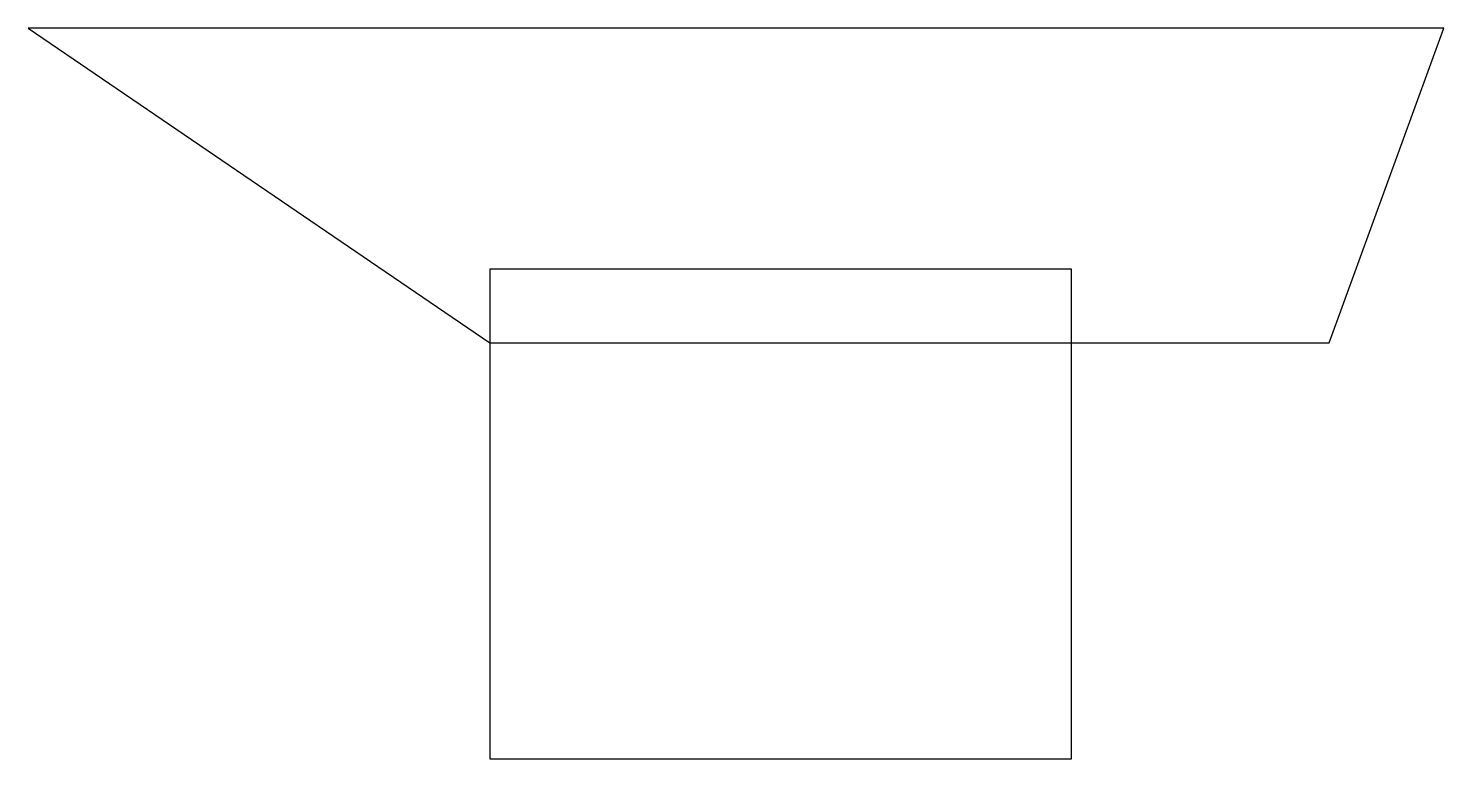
# Model space of a CAD drawing. Header units: metres. Extents: x -1553 to 3211, y 190 to 2650.
import ezdxf

# ---------------------------------------------------------------- set-up
doc = ezdxf.new("R2010")
doc.units = ezdxf.units.M

msp = doc.modelspace()

# ---------------------------------------------------------------- linework, layer by layer
at = {"layer": 'PARAMETRIX'}
for p, q in [((-1553, 2650), (0, 1591)), ((3211, 2650), (-1553, 2650)), ((2825, 1591), (3211, 2650)), ((1958, 1839.1147), (0, 1839.1147)), ((0, 1839.1147), (0, 190)), ((1958, 190), (1958, 1839.1147)), ((0, 1591), (2825, 1591)), ((0, 190), (1958, 190))]:
    msp.add_line(p, q, dxfattribs=at)

doc.saveas('drawing.dxf')
